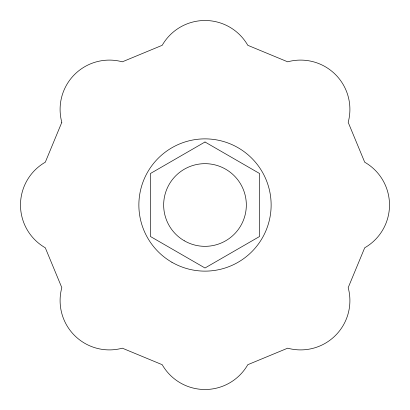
<?xml version="1.0" encoding="UTF-8"?>
<svg xmlns="http://www.w3.org/2000/svg" width="410" height="410" viewBox="0 0 410 410"><rect width="100%" height="100%" fill="white"/><g stroke="black" fill="none" stroke-linecap="round" stroke-linejoin="round"><path stroke-width="0.61" d="M61.818 122.334L45.3 162.206A49.318 49.318 0 0 0 45.3 247.794L61.818 287.666A49.318 49.318 0 0 0 122.334 348.182L162.206 364.7A49.318 49.318 0 0 0 247.794 364.7L287.666 348.182A49.318 49.318 0 0 0 348.182 287.666L364.7 247.794A49.318 49.318 0 0 0 364.7 162.206L348.182 122.334A49.318 49.318 0 0 0 287.666 61.818L247.794 45.3A49.318 49.318 0 0 0 162.206 45.3L122.334 61.818A49.318 49.318 0 0 0 61.818 122.334M205 141.998L150.439 173.502L150.439 236.498L205 268.002L259.561 236.498L259.561 173.502L205 141.998M184.331 240.798A41.333 41.333 0 0 0 246.333 205A41.333 41.333 0 0 0 184.331 169.202A41.333 41.333 0 0 0 184.331 240.798M171.933 262.272A66.133 66.133 0 0 0 271.133 205A66.133 66.133 0 0 0 171.933 147.728A66.133 66.133 0 0 0 171.933 262.272"/></g></svg>
